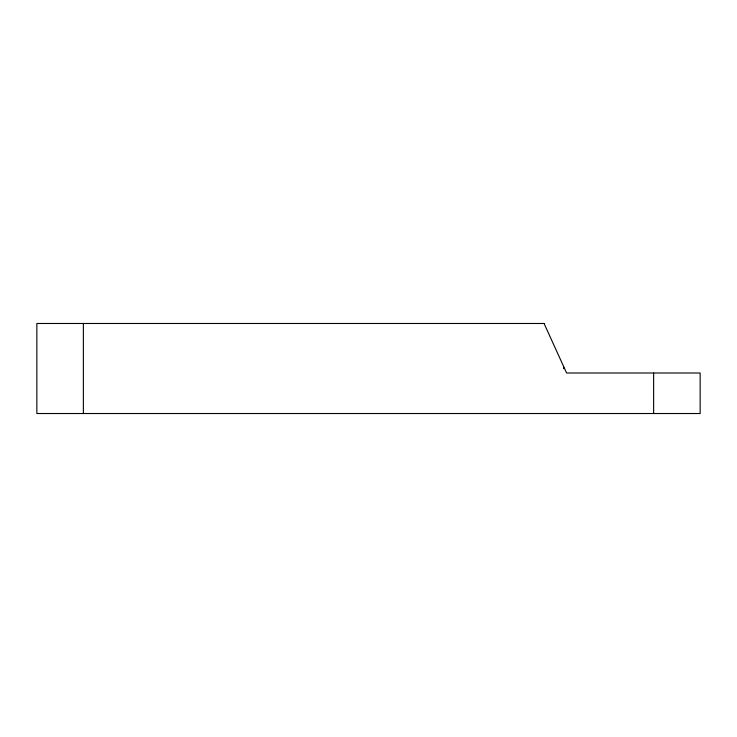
<?xml version="1.0" encoding="UTF-8"?>
<svg xmlns="http://www.w3.org/2000/svg" width="737" height="737" viewBox="0 0 737 737"><rect width="100%" height="100%" fill="white"/><g stroke="black" fill="none" stroke-linecap="round" stroke-linejoin="round"><path stroke-width="1.11" d="M653.627 373.005L653.627 413.521M563.584 366.4L563.584 368.666M83.373 323.479L83.373 413.521M544.081 323.479L36.85 323.479L36.85 413.521L700.15 413.521L700.15 373.005L566.587 373.005L544.081 323.479"/></g></svg>
